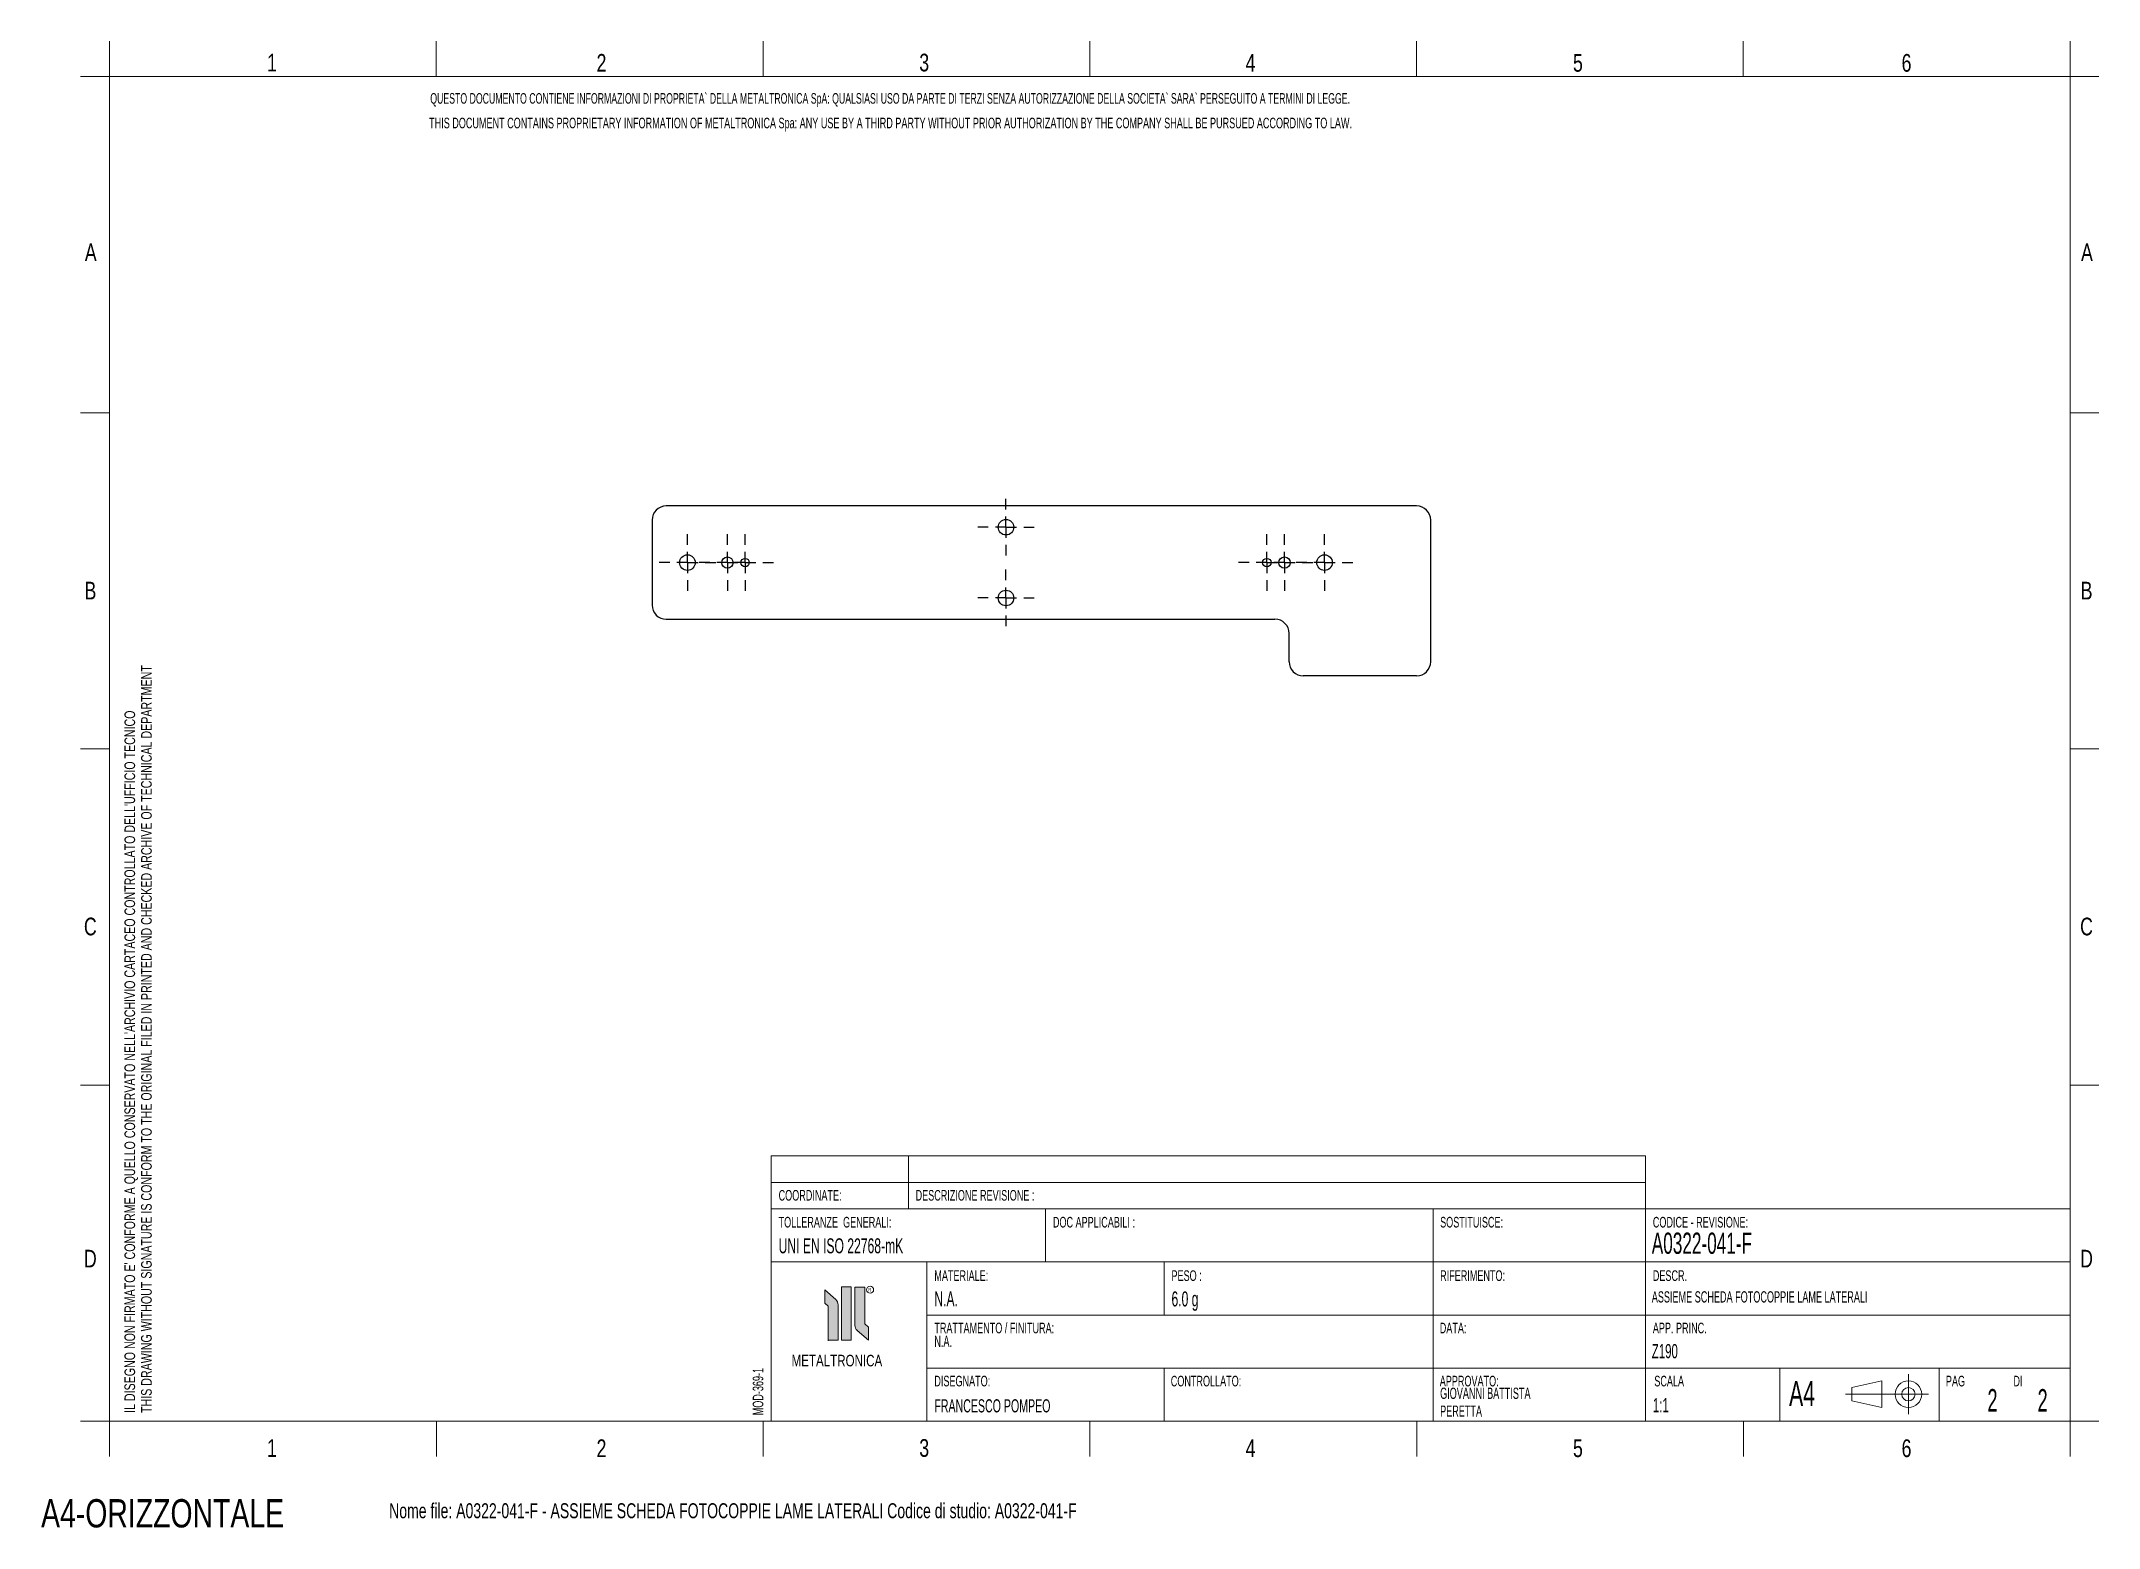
# Model space of a CAD drawing. Header units: millimetres. Extents: x 0 to 290, y -6 to 204.
import ezdxf

# ---------------------------------------------------------------- set-up
doc = ezdxf.new("R2010")
doc.units = ezdxf.units.MM
doc.layers.add('TACCHE_DI_CENTRATURA', color=7, linetype='Continuous')
doc.styles.add('SLDTEXTSTYLE0', font='TXT', dxfattribs={"width": 0.615211})
doc.styles.add('SLDTEXTSTYLE1', font='TXT', dxfattribs={"width": 0.638186})
doc.styles.add('SLDTEXTSTYLE2', font='TXT', dxfattribs={"width": 0.75})
doc.styles.add('SLDTEXTSTYLE3', font='TXT', dxfattribs={"width": 0.605})
doc.styles.add('SLDTEXTSTYLE4', font='TXT', dxfattribs={"width": 0.7})

# ---------------------------------------------------------------- blocks, each defined once
blk = doc.blocks.new('SW_NOTE_0_55')
at = {"color": 0, "linetype": 'Continuous', "lineweight": 18, "insert": (0, 1.93), "char_height": 1.5, "attachment_point": 1, "style": 'SLDTEXTSTYLE0'}
blk.add_mtext('QUESTO DOCUMENTO CONTIENE INFORMAZIONI DI PROPRIETA` DELLA METALTRONICA SpA: QUALSIASI USO DA PARTE DI TERZI SENZA AUTORIZZAZIONE DELLA SOCIETA` SARA` PERSEGUITO A TERMINI DI LEGGE.', dxfattribs=at)
blk = doc.blocks.new('SW_NOTE_0_56')
at = {"color": 0, "linetype": 'Continuous', "lineweight": 18, "insert": (0, 1.93), "char_height": 1.5, "attachment_point": 1, "style": 'SLDTEXTSTYLE1'}
blk.add_mtext('THIS DOCUMENT CONTAINS PROPRIETARY INFORMATION OF METALTRONICA Spa: ANY USE BY A THIRD PARTY WITHOUT PRIOR AUTHORIZATION BY THE COMPANY SHALL BE PURSUED ACCORDING TO LAW.', dxfattribs=at)
blk = doc.blocks.new('SW_NOTE_0_57')
at = {"color": 0, "linetype": 'Continuous', "lineweight": 18, "insert": (-1.93, 0), "char_height": 1.5, "attachment_point": 1, "rotation": 90, "style": 'SLDTEXTSTYLE2'}
blk.add_mtext("IL DISEGNO NON FIRMATO E' CONFORME A QUELLO CONSERVATO NELL'ARCHIVIO CARTACEO CONTROLLATO DELL'UFFICIO TECNICO", dxfattribs=at)
blk = doc.blocks.new('SW_NOTE_0_58')
at = {"color": 0, "linetype": 'Continuous', "lineweight": 18, "insert": (-1.93, 0), "char_height": 1.5, "attachment_point": 1, "rotation": 90, "style": 'SLDTEXTSTYLE2'}
blk.add_mtext('THIS DRAWING WITHOUT SIGNATURE IS CONFORM TO THE ORIGINAL FILED IN PRINTED AND CHECKED ARCHIVE OF TECHNICAL DEPARTMENT', dxfattribs=at)
blk = doc.blocks.new('SW_NOTE_0_59')
at = {"color": 0, "linetype": 'Continuous', "lineweight": 18, "insert": (0, 3.22), "char_height": 2.5, "attachment_point": 1, "style": 'SLDTEXTSTYLE2'}
blk.add_mtext('1', dxfattribs=at)
blk = doc.blocks.new('SW_NOTE_0_60')
at = {"color": 0, "linetype": 'Continuous', "lineweight": 18, "insert": (0, 3.22), "char_height": 2.5, "attachment_point": 1, "style": 'SLDTEXTSTYLE2'}
blk.add_mtext('2', dxfattribs=at)
blk = doc.blocks.new('SW_NOTE_0_61')
at = {"color": 0, "linetype": 'Continuous', "lineweight": 18, "insert": (0, 3.22), "char_height": 2.5, "attachment_point": 1, "style": 'SLDTEXTSTYLE2'}
blk.add_mtext('3', dxfattribs=at)
blk = doc.blocks.new('SW_NOTE_0_62')
at = {"color": 0, "linetype": 'Continuous', "lineweight": 18, "insert": (0, 3.22), "char_height": 2.5, "attachment_point": 1, "style": 'SLDTEXTSTYLE2'}
blk.add_mtext('4', dxfattribs=at)
blk = doc.blocks.new('SW_NOTE_0_63')
at = {"color": 0, "linetype": 'Continuous', "lineweight": 18, "insert": (0, 3.22), "char_height": 2.5, "attachment_point": 1, "style": 'SLDTEXTSTYLE2'}
blk.add_mtext('C', dxfattribs=at)
blk = doc.blocks.new('SW_NOTE_0_64')
at = {"color": 0, "linetype": 'Continuous', "lineweight": 18, "insert": (0, 3.22), "char_height": 2.5, "attachment_point": 1, "style": 'SLDTEXTSTYLE2'}
blk.add_mtext('B', dxfattribs=at)
blk = doc.blocks.new('SW_NOTE_0_65')
at = {"color": 0, "linetype": 'Continuous', "lineweight": 18, "insert": (0, 3.22), "char_height": 2.5, "attachment_point": 1, "style": 'SLDTEXTSTYLE2'}
blk.add_mtext('A', dxfattribs=at)
blk = doc.blocks.new('SW_NOTE_0_66')
at = {"color": 0, "linetype": 'Continuous', "lineweight": 18, "insert": (0, 3.22), "char_height": 2.5, "attachment_point": 1, "style": 'SLDTEXTSTYLE2'}
blk.add_mtext('D', dxfattribs=at)
blk = doc.blocks.new('SW_NOTE_0_67')
at = {"color": 0, "linetype": 'Continuous', "lineweight": 18, "insert": (0, 3.22), "char_height": 2.5, "attachment_point": 1, "style": 'SLDTEXTSTYLE2'}
blk.add_mtext('5', dxfattribs=at)
blk = doc.blocks.new('SW_NOTE_0_68')
at = {"color": 0, "linetype": 'Continuous', "lineweight": 18, "insert": (0, 3.22), "char_height": 2.5, "attachment_point": 1, "style": 'SLDTEXTSTYLE2'}
blk.add_mtext('6', dxfattribs=at)
blk = doc.blocks.new('SW_NOTE_0_69')
at = {"color": 0, "linetype": 'Continuous', "lineweight": 18, "insert": (0, 3.22), "char_height": 2.5, "attachment_point": 1, "style": 'SLDTEXTSTYLE2'}
blk.add_mtext('1', dxfattribs=at)
blk = doc.blocks.new('SW_NOTE_0_70')
at = {"color": 0, "linetype": 'Continuous', "lineweight": 18, "insert": (0, 3.22), "char_height": 2.5, "attachment_point": 1, "style": 'SLDTEXTSTYLE2'}
blk.add_mtext('2', dxfattribs=at)
blk = doc.blocks.new('SW_NOTE_0_71')
at = {"color": 0, "linetype": 'Continuous', "lineweight": 18, "insert": (0, 3.22), "char_height": 2.5, "attachment_point": 1, "style": 'SLDTEXTSTYLE2'}
blk.add_mtext('3', dxfattribs=at)
blk = doc.blocks.new('SW_NOTE_0_72')
at = {"color": 0, "linetype": 'Continuous', "lineweight": 18, "insert": (0, 3.22), "char_height": 2.5, "attachment_point": 1, "style": 'SLDTEXTSTYLE2'}
blk.add_mtext('4', dxfattribs=at)
blk = doc.blocks.new('SW_NOTE_0_73')
at = {"color": 0, "linetype": 'Continuous', "lineweight": 18, "insert": (0, 3.22), "char_height": 2.5, "attachment_point": 1, "style": 'SLDTEXTSTYLE2'}
blk.add_mtext('5', dxfattribs=at)
blk = doc.blocks.new('SW_NOTE_0_74')
at = {"color": 0, "linetype": 'Continuous', "lineweight": 18, "insert": (0, 3.22), "char_height": 2.5, "attachment_point": 1, "style": 'SLDTEXTSTYLE2'}
blk.add_mtext('6', dxfattribs=at)
blk = doc.blocks.new('SW_NOTE_0_75')
at = {"color": 0, "linetype": 'Continuous', "lineweight": 18, "insert": (0, 3.22), "char_height": 2.5, "attachment_point": 1, "style": 'SLDTEXTSTYLE2'}
blk.add_mtext('C', dxfattribs=at)
blk = doc.blocks.new('SW_NOTE_0_76')
at = {"color": 0, "linetype": 'Continuous', "lineweight": 18, "insert": (0, 3.22), "char_height": 2.5, "attachment_point": 1, "style": 'SLDTEXTSTYLE2'}
blk.add_mtext('B', dxfattribs=at)
blk = doc.blocks.new('SW_NOTE_0_77')
at = {"color": 0, "linetype": 'Continuous', "lineweight": 18, "insert": (0, 3.22), "char_height": 2.5, "attachment_point": 1, "style": 'SLDTEXTSTYLE2'}
blk.add_mtext('A', dxfattribs=at)
blk = doc.blocks.new('SW_NOTE_0_78')
at = {"color": 0, "linetype": 'Continuous', "lineweight": 18, "insert": (0, 3.22), "char_height": 2.5, "attachment_point": 1, "style": 'SLDTEXTSTYLE2'}
blk.add_mtext('D', dxfattribs=at)
blk = doc.blocks.new('SW_NOTE_0_79')
at = {"color": 0, "linetype": 'Continuous', "lineweight": 18, "insert": (-1.93, 0), "char_height": 1.5, "attachment_point": 1, "rotation": 90, "style": 'SLDTEXTSTYLE1'}
blk.add_mtext('MOD-369-1', dxfattribs=at)
blk = doc.blocks.new('SW_NOTE_0_80')
at = {"color": 0, "linetype": 'Continuous', "lineweight": 18, "insert": (0, 1.93), "char_height": 1.5, "attachment_point": 1, "style": 'SLDTEXTSTYLE1'}
blk.add_mtext('MATERIALE:', dxfattribs=at)
blk = doc.blocks.new('SW_NOTE_0_81')
at = {"color": 0, "linetype": 'Continuous', "lineweight": 18, "insert": (0, 1.93), "char_height": 1.5, "attachment_point": 1, "style": 'SLDTEXTSTYLE1'}
blk.add_mtext('TOLLERANZE  GENERALI:', dxfattribs=at)
blk = doc.blocks.new('SW_NOTE_0_82')
at = {"color": 0, "linetype": 'Continuous', "lineweight": 18, "insert": (0, 1.93), "char_height": 1.5, "attachment_point": 1, "style": 'SLDTEXTSTYLE1'}
blk.add_mtext('CONTROLLATO:', dxfattribs=at)
blk = doc.blocks.new('SW_NOTE_0_83')
at = {"color": 0, "linetype": 'Continuous', "lineweight": 18, "insert": (0, 1.93), "char_height": 1.5, "attachment_point": 1, "style": 'SLDTEXTSTYLE1'}
blk.add_mtext('DISEGNATO:', dxfattribs=at)
blk = doc.blocks.new('SW_NOTE_0_84')
at = {"color": 0, "linetype": 'Continuous', "lineweight": 18, "insert": (0, 1.93), "char_height": 1.5, "attachment_point": 1, "style": 'SLDTEXTSTYLE1'}
blk.add_mtext('DATA:', dxfattribs=at)
blk = doc.blocks.new('SW_NOTE_0_85')
at = {"color": 0, "linetype": 'Continuous', "lineweight": 18, "insert": (0, 1.93), "char_height": 1.5, "attachment_point": 1, "style": 'SLDTEXTSTYLE1'}
blk.add_mtext('CODICE - REVISIONE:', dxfattribs=at)
blk = doc.blocks.new('SW_NOTE_0_86')
at = {"color": 0, "linetype": 'Continuous', "lineweight": 18, "insert": (0, 1.93), "char_height": 1.5, "attachment_point": 1, "style": 'SLDTEXTSTYLE1'}
blk.add_mtext('DESCR.', dxfattribs=at)
blk = doc.blocks.new('SW_NOTE_0_87')
at = {"color": 0, "linetype": 'Continuous', "lineweight": 18, "insert": (0, 1.93), "char_height": 1.5, "attachment_point": 1, "style": 'SLDTEXTSTYLE1'}
blk.add_mtext('APP. PRINC.', dxfattribs=at)
blk = doc.blocks.new('SW_NOTE_0_88')
at = {"color": 0, "linetype": 'Continuous', "lineweight": 18, "insert": (0, 1.93), "char_height": 1.5, "attachment_point": 1, "style": 'SLDTEXTSTYLE1'}
blk.add_mtext('RIFERIMENTO:', dxfattribs=at)
blk = doc.blocks.new('SW_NOTE_0_89')
at = {"color": 0, "linetype": 'Continuous', "lineweight": 18, "insert": (0, 1.93), "char_height": 1.5, "attachment_point": 1, "style": 'SLDTEXTSTYLE1'}
blk.add_mtext('PESO :', dxfattribs=at)
blk = doc.blocks.new('SW_NOTE_0_90')
at = {"color": 0, "linetype": 'Continuous', "lineweight": 18, "insert": (0, 1.93), "char_height": 1.5, "attachment_point": 1, "style": 'SLDTEXTSTYLE1'}
blk.add_mtext('SCALA', dxfattribs=at)
blk = doc.blocks.new('SW_NOTE_0_91')
at = {"color": 0, "linetype": 'Continuous', "lineweight": 18, "insert": (0, 1.93), "char_height": 1.5, "attachment_point": 1, "style": 'SLDTEXTSTYLE1'}
blk.add_mtext('PAG', dxfattribs=at)
blk = doc.blocks.new('SW_NOTE_0_92')
at = {"color": 0, "linetype": 'Continuous', "lineweight": 18, "insert": (0, 1.93), "char_height": 1.5, "attachment_point": 1, "style": 'SLDTEXTSTYLE1'}
blk.add_mtext('DI', dxfattribs=at)
blk = doc.blocks.new('SW_NOTE_0_93')
at = {"color": 0, "linetype": 'Continuous', "lineweight": 18, "insert": (0, 1.93), "char_height": 1.5, "attachment_point": 1, "style": 'SLDTEXTSTYLE1'}
blk.add_mtext('COORDINATE:', dxfattribs=at)
blk = doc.blocks.new('SW_NOTE_0_94')
at = {"color": 0, "linetype": 'Continuous', "lineweight": 18, "insert": (0, 1.93), "char_height": 1.5, "attachment_point": 1, "style": 'SLDTEXTSTYLE1'}
blk.add_mtext('DESCRIZIONE REVISIONE :', dxfattribs=at)
blk = doc.blocks.new('SW_NOTE_0_95')
at = {"color": 0, "linetype": 'Continuous', "lineweight": 18, "insert": (0, 4.51), "char_height": 3.5, "attachment_point": 1, "style": 'SLDTEXTSTYLE1'}
blk.add_mtext('A4', dxfattribs=at)
blk = doc.blocks.new('SW_NOTE_0_96')
at = {"color": 0, "linetype": 'Continuous', "lineweight": 18, "insert": (0, 1.93), "char_height": 1.5, "attachment_point": 1, "style": 'SLDTEXTSTYLE1'}
blk.add_mtext('DOC APPLICABILI :', dxfattribs=at)
blk = doc.blocks.new('SW_NOTE_0_97')
at = {"color": 0, "linetype": 'Continuous', "lineweight": 18, "insert": (0, 1.93), "char_height": 1.5, "attachment_point": 1, "style": 'SLDTEXTSTYLE1'}
blk.add_mtext('APPROVATO:', dxfattribs=at)
blk = doc.blocks.new('SW_NOTE_0_98')
at = {"color": 0, "linetype": 'Continuous', "lineweight": 18, "insert": (0, 1.93), "char_height": 1.5, "attachment_point": 1, "style": 'SLDTEXTSTYLE1'}
blk.add_mtext('SOSTITUISCE:', dxfattribs=at)
blk = doc.blocks.new('SW_NOTE_0_99')
at = {"color": 0, "linetype": 'Continuous', "lineweight": 18, "insert": (0, 1.93), "char_height": 1.5, "attachment_point": 1, "style": 'SLDTEXTSTYLE1'}
blk.add_mtext('TRATTAMENTO / FINITURA:', dxfattribs=at)
blk = doc.blocks.new('SW_NOTE_0_100')
at = {"color": 0, "linetype": 'Continuous', "lineweight": 18, "insert": (0, 2.1), "char_height": 1.63, "attachment_point": 1, "style": 'SLDTEXTSTYLE2'}
blk.add_mtext('METALTRONICA', dxfattribs=at)
blk = doc.blocks.new('SW_NOTE_0_101')
at = {"color": 0, "linetype": 'Continuous', "lineweight": 18, "insert": (0, 0.67), "char_height": 0.522, "attachment_point": 1, "style": 'SLDTEXTSTYLE1'}
blk.add_mtext('R', dxfattribs=at)
blk = doc.blocks.new('SE_1')
at = {"color": 250, "linetype": 'Continuous', "lineweight": 18, "true_color": 0x191924}
for p, q in [((9.33, 199.32), (9.33, 204.32)), ((55.49, 199.32), (55.49, 204.32)), ((101.65, 199.32), (101.65, 204.32)), ((147.81, 199.32), (147.81, 204.32)), ((193.97, 199.32), (193.97, 204.32)), ((240.13, 199.32), (240.13, 204.32)), ((286.29, 199.32), (286.29, 204.32)), ((5.23, 199.32), (9.31, 199.32)), ((9.31, 199.32), (9.31, 9.32)), ((286.31, 199.32), (9.31, 199.32)), ((286.31, 9.32), (286.31, 199.32)), ((286.31, 199.32), (290.36, 199.32)), ((5.23, 151.82), (9.31, 151.82)), ((286.31, 151.82), (290.36, 151.82)), ((5.23, 104.32), (9.31, 104.32)), ((286.31, 104.32), (290.36, 104.32)), ((5.23, 56.82), (9.31, 56.82)), ((286.31, 56.82), (290.36, 56.82)), ((226.31, 46.82), (102.81, 46.82)), ((102.81, 39.32), (102.81, 46.82)), ((122.19, 39.32), (122.19, 46.82)), ((226.31, 39.32), (226.31, 46.82)), ((226.31, 43.07), (102.81, 43.07)), ((102.81, 9.32), (102.81, 39.32)), ((286.31, 39.32), (102.81, 39.32)), ((141.56, 31.82), (141.56, 39.32)), ((196.31, 39.32), (196.31, 9.32)), ((226.31, 39.32), (226.31, 9.32)), ((286.31, 9.32), (286.31, 39.32)), ((286.31, 9.32), (286.31, 39.32)), ((286.31, 31.82), (102.81, 31.82)), ((124.81, 31.82), (124.81, 9.32)), ((158.31, 31.82), (158.31, 24.32)), ((112.72, 28.29), (114.12, 28.29)), ((114.63, 28.28), (116.04, 28.28)), ((110.85, 20.69), (110.85, 25.52)), ((286.31, 24.32), (124.81, 24.32)), ((286.31, 16.82), (124.81, 16.82)), ((158.31, 16.82), (158.31, 9.32)), ((226.31, 16.82), (286.31, 16.82)), ((245.31, 16.82), (245.31, 9.32)), ((259.7, 15.01), (255.48, 14.07)), ((259.7, 11.26), (259.7, 15.01)), ((263.45, 15.95), (263.45, 10.32)), ((267.81, 16.82), (267.81, 9.32)), ((254.55, 13.13), (266.27, 13.13)), ((255.48, 14.07), (255.48, 12.2)), ((255.48, 12.2), (259.7, 11.26)), ((5.23, 9.32), (9.31, 9.32)), ((9.31, 9.32), (286.31, 9.32)), ((9.31, 4.32), (9.31, 9.32)), ((55.51, 4.32), (55.51, 9.32)), ((101.67, 4.32), (101.67, 9.32)), ((102.81, 9.32), (286.31, 9.32)), ((102.81, 9.32), (286.31, 9.32)), ((147.83, 4.32), (147.83, 9.32)), ((193.99, 4.32), (193.99, 9.32)), ((240.15, 4.32), (240.15, 9.32)), ((286.31, 9.32), (290.36, 9.32)), ((286.31, 4.32), (286.31, 9.32))]:
    blk.add_line(p, q, dxfattribs=at)
for centre, radius in [((116.77, 27.9), 0.5), ((263.45, 13.13), 1.88), ((263.45, 13.13), 0.938)]:
    blk.add_circle(centre, radius, dxfattribs=at)
at = {"color": 7, "linetype": 'Continuous', "lineweight": 18}
for name, p in [('SW_NOTE_0_69', (31.58, 199.31)), ('SW_NOTE_0_70', (78.13, 199.28)), ('SW_NOTE_0_71', (123.72, 199.32)), ('SW_NOTE_0_72', (169.82, 199.28)), ('SW_NOTE_0_73', (216.07, 199.28)), ('SW_NOTE_0_74', (262.49, 199.28)), ('SW_NOTE_0_55', (54.64, 195.05)), ('SW_NOTE_0_56', (54.48, 191.57)), ('SW_NOTE_0_65', (5.84, 172.51)), ('SW_NOTE_0_77', (287.84, 172.51)), ('SW_NOTE_0_64', (5.79, 124.71)), ('SW_NOTE_0_76', (287.79, 124.71)), ('SW_NOTE_0_58', (15.72, 10.49)), ('SW_NOTE_0_57', (13.37, 10.49)), ('SW_NOTE_0_63', (5.71, 77.25)), ('SW_NOTE_0_75', (287.71, 77.25)), ('SW_NOTE_0_93', (103.85, 40.06)), ('SW_NOTE_0_94', (123.2, 40.06)), ('SW_NOTE_0_81', (103.85, 36.26)), ('SW_NOTE_0_96', (142.6, 36.26)), ('SW_NOTE_0_98', (197.3, 36.26)), ('SW_NOTE_0_85', (227.35, 36.26)), ('SW_NOTE_0_66', (5.71, 30.32)), ('SW_NOTE_0_78', (287.71, 30.32)), ('SW_NOTE_0_80', (125.85, 28.71)), ('SW_NOTE_0_89', (159.35, 28.71)), ('SW_NOTE_0_88', (197.3, 28.71)), ('SW_NOTE_0_86', (227.35, 28.71)), ('SW_NOTE_0_101', (116.53, 27.49)), ('SW_NOTE_0_99', (125.85, 21.31)), ('SW_NOTE_0_87', (227.35, 21.31)), ('SW_NOTE_0_84', (197.25, 21.31)), ('SW_NOTE_0_100', (105.68, 16.6)), ('SW_NOTE_0_79', (102.12, 10.16)), ('SW_NOTE_0_83', (125.85, 13.81)), ('SW_NOTE_0_82', (159.25, 13.81)), ('SW_NOTE_0_97', (197.25, 13.81)), ('SW_NOTE_0_90', (227.56, 13.81)), ('SW_NOTE_0_95', (246.6, 10.47)), ('SW_NOTE_0_91', (268.75, 13.81)), ('SW_NOTE_0_92', (278.29, 13.81)), ('SW_NOTE_0_59', (31.58, 3.56)), ('SW_NOTE_0_60', (78.13, 3.53)), ('SW_NOTE_0_61', (123.72, 3.57)), ('SW_NOTE_0_62', (169.82, 3.53)), ('SW_NOTE_0_67', (216.07, 3.53)), ('SW_NOTE_0_68', (262.49, 3.53))]:
    blk.add_blockref(name, p, dxfattribs=at)
blk = doc.blocks.new('SW_NOTE_0_102')
at = {"color": 0, "linetype": 'Continuous', "lineweight": 0, "attachment_point": 1, "style": 'SLDTEXTSTYLE3'}
for s, insert, char_height in [('GIOVANNI BATTISTA', (0, 2.05), 1.5875), ('PERETTA', (0, -0.47), 1.587)]:
    blk.add_mtext(s, dxfattribs=dict(at, insert=insert, char_height=char_height))
blk = doc.blocks.new('SW_CENTERMARKSYMBOL_0')
at = {"layer": 'TACCHE_DI_CENTRATURA', "color": 0}
for p, q in [((0, 2.5), (0, 4)), ((-2.5, 0), (-4, 0)), ((0, 0), (-1.5, 0)), ((0, 0), (0, 1.5)), ((0, 0), (0, -1.5)), ((0, 0), (1.5, 0)), ((2.5, 0), (4, 0)), ((0, -2.5), (0, -4))]:
    blk.add_line(p, q, dxfattribs=at)
blk = doc.blocks.new('SW_CENTERMARKSYMBOL_1')
at = {"layer": 'TACCHE_DI_CENTRATURA', "color": 0}
for p, q in [((0, 2.5), (0, 4)), ((-2.5, 0), (-4, 0)), ((0, 0), (-1.5, 0)), ((0, 0), (0, 1.5)), ((0, 0), (0, -1.5)), ((0, 0), (1.5, 0)), ((2.5, 0), (4, 0)), ((0, -2.5), (0, -4))]:
    blk.add_line(p, q, dxfattribs=at)
blk = doc.blocks.new('SW_CENTERMARKSYMBOL_2')
at = {"layer": 'TACCHE_DI_CENTRATURA', "color": 0}
for p, q in [((0, 2.5), (0, 4)), ((-2.5, 0), (-4, 0)), ((0, 0), (-1.5, 0)), ((0, 0), (0, 1.5)), ((0, 0), (0, -1.5)), ((0, 0), (1.5, 0)), ((2.5, 0), (4, 0)), ((0, -2.5), (0, -4))]:
    blk.add_line(p, q, dxfattribs=at)
blk = doc.blocks.new('SW_CENTERMARKSYMBOL_3')
at = {"layer": 'TACCHE_DI_CENTRATURA', "color": 0}
for p, q in [((0, 2.5), (0, 4)), ((-2.5, 0), (-4, 0)), ((0, 0), (-1.5, 0)), ((0, 0), (0, 1.5)), ((0, 0), (0, -1.5)), ((0, 0), (1.5, 0)), ((2.5, 0), (4, 0)), ((0, -2.5), (0, -4))]:
    blk.add_line(p, q, dxfattribs=at)
blk = doc.blocks.new('SW_CENTERMARKSYMBOL_4')
at = {"layer": 'TACCHE_DI_CENTRATURA', "color": 0}
for p, q in [((0, 2.5), (0, 4)), ((-2.5, 0), (-4, 0)), ((0, 0), (-1.5, 0)), ((0, 0), (0, 1.5)), ((0, 0), (0, -1.5)), ((0, 0), (1.5, 0)), ((2.5, 0), (4, 0)), ((0, -2.5), (0, -4))]:
    blk.add_line(p, q, dxfattribs=at)
blk = doc.blocks.new('SW_CENTERMARKSYMBOL_5')
at = {"layer": 'TACCHE_DI_CENTRATURA', "color": 0}
for p, q in [((0, 2.5), (0, 4)), ((-2.5, 0), (-4, 0)), ((0, 0), (-1.5, 0)), ((0, 0), (0, 1.5)), ((0, 0), (0, -1.5)), ((0, 0), (1.5, 0)), ((2.5, 0), (4, 0)), ((0, -2.5), (0, -4))]:
    blk.add_line(p, q, dxfattribs=at)
blk = doc.blocks.new('SW_CENTERMARKSYMBOL_6')
at = {"layer": 'TACCHE_DI_CENTRATURA', "color": 0}
for p, q in [((0, 2.5), (0, 4)), ((-2.5, 0), (-4, 0)), ((0, 0), (-1.5, 0)), ((0, 0), (0, 1.5)), ((0, 0), (0, -1.5)), ((0, 0), (1.5, 0)), ((2.5, 0), (4, 0)), ((0, -2.5), (0, -4))]:
    blk.add_line(p, q, dxfattribs=at)
blk = doc.blocks.new('SW_CENTERMARKSYMBOL_7')
at = {"layer": 'TACCHE_DI_CENTRATURA', "color": 0}
for p, q in [((0, 2.5), (0, 4)), ((-2.5, 0), (-4, 0)), ((0, 0), (-1.5, 0)), ((0, 0), (0, 1.5)), ((0, 0), (0, -1.5)), ((0, 0), (1.5, 0)), ((2.5, 0), (4, 0)), ((0, -2.5), (0, -4))]:
    blk.add_line(p, q, dxfattribs=at)

msp = doc.modelspace()

# ---------------------------------------------------------------- hatches: boundary and pattern name
at = {"linetype": 'Continuous', "true_color": 0x6a6a6a}
h = msp.add_hatch(color=251, dxfattribs=at)
edge = h.paths.add_edge_path(flags=0)
edge.add_line((110.36, 27.86), (110.36, 26.01))
edge.add_line((110.36, 26.01), (110.85, 25.58))
edge.add_line((110.85, 25.58), (110.85, 20.75))
edge.add_line((110.85, 20.75), (112.26, 20.75))
edge.add_line((112.26, 20.75), (112.26, 25.75))
edge.add_arc((111.26, 25.75), 1, 0, 49)
edge.add_line((111.92, 26.5), (110.36, 27.86))
msp.add_hatch(color=251, dxfattribs=at).paths.add_polyline_path([(114.12, 28.29), (112.72, 28.29), (112.72, 20.79), (114.12, 20.79)], flags=0)
h = msp.add_hatch(color=251, dxfattribs=at)
edge = h.paths.add_edge_path(flags=0)
edge.add_line((116.04, 28.28), (114.63, 28.28))
edge.add_line((114.63, 28.28), (114.63, 22.89))
edge.add_arc((115.63, 22.89), 1, 180, 229)
edge.add_line((114.97, 22.13), (116.53, 20.77))
edge.add_line((116.53, 20.77), (116.53, 22.63))
edge.add_line((116.53, 22.63), (116.04, 23.06))
edge.add_line((116.04, 23.06), (116.04, 28.28))

# ---------------------------------------------------------------- linework, layer by layer
at = {"color": 7, "linetype": 'Continuous', "lineweight": 25}
for p, q in [((85.97, 136.64), (85.97, 124.64)), ((193.97, 138.64), (87.97, 138.64)), ((195.97, 116.64), (195.97, 136.64)), ((87.97, 122.64), (173.97, 122.64)), ((175.97, 116.64), (175.97, 120.64)), ((193.97, 114.64), (177.97, 114.64))]:
    msp.add_line(p, q, dxfattribs=at)
at = {"color": 7, "linetype": 'Continuous', "lineweight": 18}
for p, q in [((111.92, 26.5), (110.36, 27.86)), ((110.36, 27.86), (110.36, 26.01)), ((112.72, 28.29), (112.72, 20.79)), ((114.12, 28.29), (112.72, 28.29)), ((114.12, 20.79), (114.12, 28.29)), ((114.63, 28.28), (114.63, 22.89)), ((116.04, 28.28), (114.63, 28.28)), ((116.04, 23.06), (116.04, 28.28)), ((110.36, 26.01), (110.85, 25.58)), ((110.85, 25.58), (110.85, 20.75)), ((112.26, 20.75), (112.26, 25.75)), ((110.85, 20.75), (112.26, 20.75)), ((112.72, 20.79), (114.12, 20.79)), ((114.97, 22.13), (116.53, 20.77)), ((116.53, 22.63), (116.04, 23.06)), ((116.53, 20.77), (116.53, 22.63))]:
    msp.add_line(p, q, dxfattribs=at)
at = {"color": 7, "linetype": 'Continuous', "lineweight": 25}
for centre, radius in [((135.97, 135.64), 1.1), ((90.97, 130.64), 1.1), ((96.61, 130.64), 0.8), ((99.11, 130.64), 0.6), ((172.82, 130.64), 0.6), ((175.32, 130.64), 0.8), ((180.97, 130.64), 1.1), ((135.97, 125.64), 1.1)]:
    msp.add_circle(centre, radius, dxfattribs=at)
for centre, start, end in [((87.97, 136.64), 90, 180), ((193.97, 136.64), 0, 90), ((87.97, 124.64), 180, 270), ((173.97, 120.64), 0, 90), ((177.97, 116.64), 180, 270), ((193.97, 116.64), 270, 0)]:
    msp.add_arc(centre, 2, start, end, dxfattribs=at)
at = {"color": 7, "linetype": 'Continuous', "lineweight": 18}
for centre, start, end in [((111.26, 25.75), 0, 49), ((115.63, 22.89), 180, 229)]:
    msp.add_arc(centre, 1, start, end, dxfattribs=at)

# ---------------------------------------------------------------- block references
at = {"color": 7, "linetype": 'Continuous'}
msp.add_blockref('SE_1', (0, 0), dxfattribs=at)
at = {"color": 250, "linetype": 'Continuous', "lineweight": 0, "true_color": 0x191924}
msp.add_blockref('SW_NOTE_0_102', (197.3, 12.01), dxfattribs=at)
at = {"layer": 'TACCHE_DI_CENTRATURA'}
for name, p in [('SW_CENTERMARKSYMBOL_5', (135.97, 135.64)), ('SW_CENTERMARKSYMBOL_6', (90.97, 130.64)), ('SW_CENTERMARKSYMBOL_3', (96.61, 130.64)), ('SW_CENTERMARKSYMBOL_2', (99.11, 130.64)), ('SW_CENTERMARKSYMBOL_1', (172.82, 130.64)), ('SW_CENTERMARKSYMBOL_0', (175.32, 130.64)), ('SW_CENTERMARKSYMBOL_7', (180.97, 130.64)), ('SW_CENTERMARKSYMBOL_4', (135.97, 125.64))]:
    msp.add_blockref(name, p, dxfattribs=at)

# ---------------------------------------------------------------- texts
at = {"color": 7, "linetype": 'Continuous', "lineweight": 0, "attachment_point": 1}
for s, insert, char_height, style in [('UNI EN ISO 22768-mK', (103.85, 35.16), 2.1167, 'SLDTEXTSTYLE3'), ('A0322-041-F', (227.2, 35.97), 3, 'SLDTEXTSTYLE3'), ('1:1', (227.35, 12.58), 2, 'SLDTEXTSTYLE3'), ('2', (274.62, 13.86), 3.17, 'SLDTEXTSTYLE3'), ('2', (281.7, 13.86), 3.17, 'SLDTEXTSTYLE3'), ('Nome file: A0322-041-F - ASSIEME SCHEDA FOTOCOPPIE LAME LATERALI Codice di studio: A0322-041-F', (48.83, -2.27), 2.1167, 'SLDTEXTSTYLE4')]:
    msp.add_mtext(s, dxfattribs=dict(at, insert=insert, char_height=char_height, style=style))
at = {"color": 250, "linetype": 'Continuous', "lineweight": 0, "true_color": 0x191924, "attachment_point": 1}
for s, insert, char_height, style in [('N.A.', (125.85, 27.66), 2.117, 'SLDTEXTSTYLE3'), ('6.0 g', (159.35, 27.66), 2.117, 'SLDTEXTSTYLE3'), ('ASSIEME SCHEDA FOTOCOPPIE LAME LATERALI', (227.2, 27.68), 1.5875, 'SLDTEXTSTYLE3'), ('N.A.', (125.85, 21.4), 1.587, 'SLDTEXTSTYLE3'), ('Z190', (227.2, 20.22), 2, 'SLDTEXTSTYLE3'), ('FRANCESCO POMPEO', (125.85, 12.42), 1.8521, 'SLDTEXTSTYLE3'), ('A4-ORIZZONTALE', (-0.34, -1.69), 4, 'SLDTEXTSTYLE2')]:
    msp.add_mtext(s, dxfattribs=dict(at, insert=insert, char_height=char_height, style=style))

doc.saveas('drawing.dxf')
